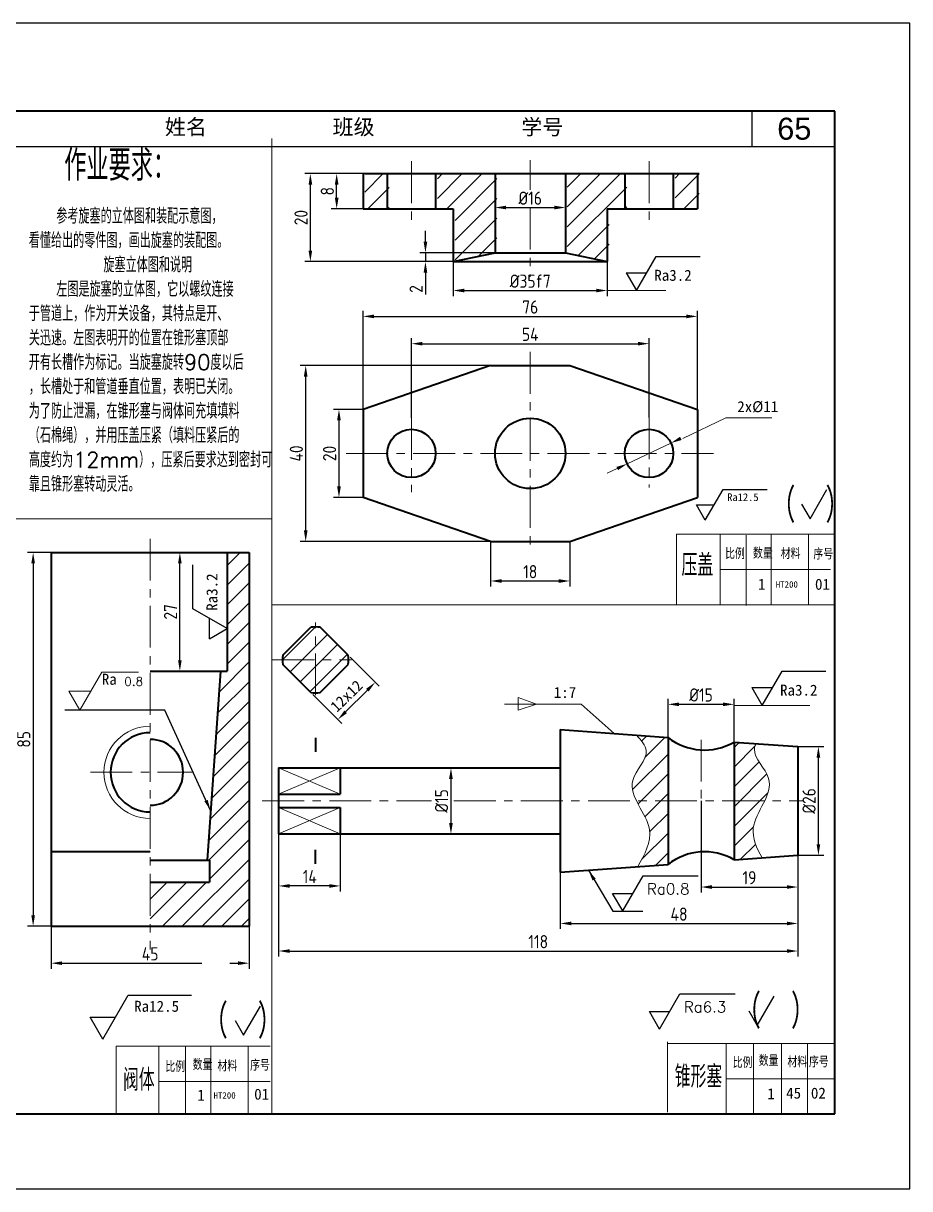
# Model space of a CAD drawing. Header units: millimetres. Extents: x 645 to 2308, y 762 to 2069.
# Drawn here: x 2107 to 2308.5, y 1804.4 to 2069.4 of the extents above; entities that cross this region are included whole.
import ezdxf

# ---------------------------------------------------------------- set-up
doc = ezdxf.new("R2010")
doc.units = ezdxf.units.MM
doc.linetypes.add('CENTER', pattern=[50.8, 31.75, -6.35, 6.35, -6.35])
for name, color, linetype, lineweight in [('cu', 250, 'Continuous', 40), ('xi', 250, 'Continuous', 15), ('点划线', 7, 'CENTER', 15), ('点化线', 7, 'CENTER', 15), ('粗实线', 7, 'Continuous', 40)]:
    doc.layers.add(name, color=color, linetype=linetype, lineweight=lineweight)
for name, color, linetype in [('尺寸标注', 250, 'Continuous'), ('文字', 7, 'Continuous'), ('细实线', 7, 'Continuous')]:
    doc.layers.add(name, color=color, linetype=linetype)
doc.styles.add('HZ', font='txt.shx', dxfattribs={"bigfont": 'gbcbig.shx'})
doc.styles.add('汉字', font='gbenor.shx', dxfattribs={"bigfont": 'gbcbig.shx'})
doc.dimstyles.new('ISO-25', dxfattribs={"dimtxt": 3, "dimasz": 2.5, "dimexe": 1.25, "dimexo": 0, "dimtad": 1, "dimdec": 0, "dimdsep": 46, "dimtxsty": '汉字', "dimcen": 2.5, "dimadec": 0, "dimazin": 0, "dimtfac": 1, "dimtdec": 0, "dimtmove": 0, "dimatfit": 3, "dimfxl": 0, "dimarcsym": 0})

# ---------------------------------------------------------------- blocks, each defined once
blk = doc.blocks.new('*D79')
at = {"layer": 'Defpoints', "color": 0, "transparency": 16777216}
for p in [(2135.84, 1949.12), (2142.59, 1949.12), (2135.84, 1922.12)]:
    blk.add_point(p, dxfattribs=at)
at = {"layer": 'xi', "color": 0, "lineweight": -2, "transparency": 16777216}
for p, q in [((2135.84, 1949.12), (2143.84, 1949.12)), ((2142.59, 1924.62), (2142.59, 1946.62)), ((2135.84, 1922.12), (2143.84, 1922.12))]:
    blk.add_line(p, q, dxfattribs=at)
at = {"layer": 'xi', "color": 0, "transparency": 16777216}
for points in [[(2142.18, 1946.62), (2143.01, 1946.62), (2142.59, 1949.12)], [(2142.18, 1924.62), (2143.01, 1924.62), (2142.59, 1922.12)]]:
    blk.add_solid(points, dxfattribs=at)
at = {"layer": 'xi', "color": 0, "transparency": 16777216, "insert": (2140.47, 1935.62), "char_height": 3, "attachment_point": 5, "rotation": 90, "style": '汉字'}
blk.add_mtext('27', dxfattribs=at)
blk = doc.blocks.new('*D81')
at = {"layer": 'Defpoints', "color": 0, "transparency": 16777216}
for p in [(2165.04, 1892.62), (2283.04, 1892.62), (2283.04, 1858.49)]:
    blk.add_point(p, dxfattribs=at)
at = {"layer": 'xi', "color": 0, "lineweight": -2, "transparency": 16777216}
for p, q in [((2165.04, 1892.62), (2165.04, 1857.24)), ((2283.04, 1892.62), (2283.04, 1857.24)), ((2167.54, 1858.49), (2280.54, 1858.49))]:
    blk.add_line(p, q, dxfattribs=at)
at = {"layer": 'xi', "color": 0, "transparency": 16777216}
for points in [[(2167.54, 1858.9), (2167.54, 1858.07), (2165.04, 1858.49)], [(2280.54, 1858.9), (2280.54, 1858.07), (2283.04, 1858.49)]]:
    blk.add_solid(points, dxfattribs=at)
at = {"layer": 'xi', "color": 0, "transparency": 16777216, "insert": (2224.04, 1860.61), "char_height": 3, "attachment_point": 5, "style": '汉字'}
blk.add_mtext('118', dxfattribs=at)
blk = doc.blocks.new('*D82')
at = {"layer": 'Defpoints', "color": 0, "transparency": 16777216}
for p in [(2165.04, 1885.12), (2179.04, 1885.12), (2165.04, 1873.29)]:
    blk.add_point(p, dxfattribs=at)
at = {"layer": 'xi', "color": 0, "lineweight": -2, "transparency": 16777216}
for p, q in [((2165.04, 1885.12), (2165.04, 1872.04)), ((2179.04, 1885.12), (2179.04, 1872.04)), ((2176.54, 1873.29), (2167.54, 1873.29))]:
    blk.add_line(p, q, dxfattribs=at)
at = {"layer": 'xi', "color": 0, "transparency": 16777216}
for points in [[(2167.54, 1873.7), (2167.54, 1872.87), (2165.04, 1873.29)], [(2176.54, 1873.7), (2176.54, 1872.87), (2179.04, 1873.29)]]:
    blk.add_solid(points, dxfattribs=at)
at = {"layer": 'xi', "color": 0, "transparency": 16777216, "insert": (2172.13, 1875.41), "char_height": 3, "attachment_point": 5, "style": '汉字'}
blk.add_mtext('14', dxfattribs=at)
blk = doc.blocks.new('*D83')
at = {"layer": 'Defpoints', "color": 0, "transparency": 16777216}
for p in [(2197.04, 1900.12), (2197.04, 1885.12), (2204.2, 1885.12)]:
    blk.add_point(p, dxfattribs=at)
at = {"layer": 'xi', "color": 0, "lineweight": -2, "transparency": 16777216}
for p, q in [((2197.04, 1900.12), (2205.45, 1900.12)), ((2204.2, 1897.62), (2204.2, 1887.62)), ((2197.04, 1885.12), (2205.45, 1885.12))]:
    blk.add_line(p, q, dxfattribs=at)
at = {"layer": 'xi', "color": 0, "transparency": 16777216}
for points in [[(2203.78, 1897.62), (2204.62, 1897.62), (2204.2, 1900.12)], [(2203.78, 1887.62), (2204.62, 1887.62), (2204.2, 1885.12)]]:
    blk.add_solid(points, dxfattribs=at)
at = {"layer": 'xi', "color": 0, "transparency": 16777216, "insert": (2202.07, 1892.62), "char_height": 3, "attachment_point": 5, "rotation": 90, "style": '汉字'}
blk.add_mtext('%%c15', dxfattribs=at)
blk = doc.blocks.new('*D67')
at = {"layer": 'Defpoints', "color": 0, "transparency": 16777216}
for p in [(2229.04, 1896.35), (2283.04, 1896.35), (2283.04, 1864.76)]:
    blk.add_point(p, dxfattribs=at)
at = {"layer": 'xi', "color": 0, "lineweight": -2, "transparency": 16777216}
for p, q in [((2229.04, 1896.35), (2229.04, 1863.51)), ((2283.04, 1896.35), (2283.04, 1863.51)), ((2231.54, 1864.76), (2280.54, 1864.76))]:
    blk.add_line(p, q, dxfattribs=at)
at = {"layer": 'xi', "color": 0, "transparency": 16777216}
for points in [[(2231.54, 1865.17), (2231.54, 1864.34), (2229.04, 1864.76)], [(2280.54, 1865.17), (2280.54, 1864.34), (2283.04, 1864.76)]]:
    blk.add_solid(points, dxfattribs=at)
at = {"layer": 'xi', "color": 0, "transparency": 16777216, "insert": (2256.04, 1866.88), "char_height": 3, "attachment_point": 5, "style": '汉字'}
blk.add_mtext('48', dxfattribs=at)
blk = doc.blocks.new('*D84')
at = {"layer": 'Defpoints', "color": 0, "transparency": 16777216}
for p in [(2184.22, 1981.63), (2178.75, 1961.63), (2184.22, 1961.63)]:
    blk.add_point(p, dxfattribs=at)
at = {"layer": 'xi', "color": 0, "lineweight": -2, "transparency": 16777216}
for p, q in [((2184.22, 1981.63), (2177.5, 1981.63)), ((2178.75, 1979.13), (2178.75, 1964.13)), ((2184.22, 1961.63), (2177.5, 1961.63))]:
    blk.add_line(p, q, dxfattribs=at)
at = {"layer": 'xi', "color": 0, "transparency": 16777216}
for points in [[(2178.33, 1979.13), (2179.17, 1979.13), (2178.75, 1981.63)], [(2178.33, 1964.13), (2179.17, 1964.13), (2178.75, 1961.63)]]:
    blk.add_solid(points, dxfattribs=at)
at = {"layer": 'xi', "color": 0, "transparency": 16777216, "insert": (2176.62, 1971.63), "char_height": 3, "attachment_point": 5, "rotation": 90, "style": '汉字'}
blk.add_mtext('20', dxfattribs=at)
blk = doc.blocks.new('*D85')
at = {"layer": 'Defpoints', "color": 0, "transparency": 16777216}
for p in [(2171.19, 1991.63), (2213.22, 1991.63), (2213.22, 1951.63)]:
    blk.add_point(p, dxfattribs=at)
at = {"layer": 'xi', "color": 0, "lineweight": -2, "transparency": 16777216}
for p, q in [((2213.22, 1991.63), (2169.94, 1991.63)), ((2171.19, 1954.13), (2171.19, 1989.13)), ((2213.22, 1951.63), (2169.94, 1951.63))]:
    blk.add_line(p, q, dxfattribs=at)
at = {"layer": 'xi', "color": 0, "transparency": 16777216}
for points in [[(2170.78, 1989.13), (2171.61, 1989.13), (2171.19, 1991.63)], [(2170.78, 1954.13), (2171.61, 1954.13), (2171.19, 1951.63)]]:
    blk.add_solid(points, dxfattribs=at)
at = {"layer": 'xi', "color": 0, "transparency": 16777216, "insert": (2169.07, 1971.63), "char_height": 3, "attachment_point": 5, "rotation": 90, "style": '汉字'}
blk.add_mtext('40', dxfattribs=at)
blk = doc.blocks.new('*D86')
at = {"layer": 'Defpoints', "color": 0, "transparency": 16777216}
for p in [(2249.22, 1996.59), (2195.22, 1979.74), (2249.22, 1979.84)]:
    blk.add_point(p, dxfattribs=at)
at = {"layer": 'xi', "color": 0, "lineweight": -2, "transparency": 16777216}
for p, q in [((2195.22, 1979.74), (2195.22, 1997.84)), ((2197.72, 1996.59), (2246.72, 1996.59)), ((2249.22, 1979.84), (2249.22, 1997.84))]:
    blk.add_line(p, q, dxfattribs=at)
at = {"layer": 'xi', "color": 0, "transparency": 16777216}
for points in [[(2197.72, 1997.01), (2197.72, 1996.18), (2195.22, 1996.59)], [(2246.72, 1997.01), (2246.72, 1996.18), (2249.22, 1996.59)]]:
    blk.add_solid(points, dxfattribs=at)
at = {"layer": 'xi', "color": 0, "transparency": 16777216, "insert": (2222.22, 1998.72), "char_height": 3, "attachment_point": 5, "style": '汉字'}
blk.add_mtext('54', dxfattribs=at)
blk = doc.blocks.new('*D87')
at = {"layer": 'Defpoints', "color": 0, "transparency": 16777216}
for p in [(2260.22, 2002.8), (2184.22, 1971.63), (2260.22, 1971.63)]:
    blk.add_point(p, dxfattribs=at)
at = {"layer": 'xi', "color": 0, "lineweight": -2, "transparency": 16777216}
for p, q in [((2184.22, 1971.63), (2184.22, 2004.05)), ((2260.22, 1971.63), (2260.22, 2004.05)), ((2186.72, 2002.8), (2257.72, 2002.8))]:
    blk.add_line(p, q, dxfattribs=at)
at = {"layer": 'xi', "color": 0, "transparency": 16777216}
for points in [[(2186.72, 2003.21), (2186.72, 2002.38), (2184.22, 2002.8)], [(2257.72, 2003.21), (2257.72, 2002.38), (2260.22, 2002.8)]]:
    blk.add_solid(points, dxfattribs=at)
at = {"layer": 'xi', "color": 0, "transparency": 16777216, "insert": (2222.22, 2004.92), "char_height": 3, "attachment_point": 5, "style": '汉字'}
blk.add_mtext('76', dxfattribs=at)
blk = doc.blocks.new('*D88')
at = {"layer": 'Defpoints', "color": 0, "transparency": 16777216}
for p in [(2204.72, 2015.26), (2239.72, 2015.26), (2239.72, 2008.68)]:
    blk.add_point(p, dxfattribs=at)
at = {"layer": 'xi', "color": 0, "lineweight": -2, "transparency": 16777216}
for p, q in [((2204.72, 2015.26), (2204.72, 2007.43)), ((2239.72, 2015.26), (2239.72, 2007.43)), ((2207.22, 2008.68), (2237.22, 2008.68))]:
    blk.add_line(p, q, dxfattribs=at)
at = {"layer": 'xi', "color": 0, "transparency": 16777216}
for points in [[(2207.22, 2009.1), (2207.22, 2008.26), (2204.72, 2008.68)], [(2237.22, 2009.1), (2237.22, 2008.26), (2239.72, 2008.68)]]:
    blk.add_solid(points, dxfattribs=at)
at = {"layer": 'xi', "color": 0, "transparency": 16777216, "insert": (2222.22, 2010.81), "char_height": 3, "attachment_point": 5, "style": '汉字'}
blk.add_mtext('%%c35f7', dxfattribs=at)
blk = doc.blocks.new('*D89')
at = {"layer": 'Defpoints', "color": 0, "transparency": 16777216}
for p in [(2214.22, 2017.26), (2198.41, 2015.26), (2214.22, 2015.26)]:
    blk.add_point(p, dxfattribs=at)
at = {"layer": 'xi', "color": 0, "lineweight": -2, "transparency": 16777216}
for p, q in [((2198.41, 2019.76), (2198.41, 2022.26)), ((2214.22, 2017.26), (2197.16, 2017.26)), ((2198.41, 2017.26), (2198.41, 2015.26)), ((2214.22, 2015.26), (2197.16, 2015.26)), ((2198.41, 2012.76), (2198.41, 2007.79))]:
    blk.add_line(p, q, dxfattribs=at)
at = {"layer": 'xi', "color": 0, "transparency": 16777216}
for points in [[(2197.99, 2019.76), (2198.82, 2019.76), (2198.41, 2017.26)], [(2197.99, 2012.76), (2198.82, 2012.76), (2198.41, 2015.26)]]:
    blk.add_solid(points, dxfattribs=at)
at = {"layer": 'xi', "color": 0, "transparency": 16777216, "insert": (2196.28, 2009.03), "char_height": 3, "attachment_point": 5, "rotation": 90, "style": '汉字'}
blk.add_mtext('2', dxfattribs=at)
blk = doc.blocks.new('*D90')
at = {"layer": 'Defpoints', "color": 0, "transparency": 16777216}
for p in [(2178.23, 2035.26), (2184.64, 2035.26), (2184.22, 2027.26)]:
    blk.add_point(p, dxfattribs=at)
at = {"layer": 'xi', "color": 0, "lineweight": -2, "transparency": 16777216}
for p, q in [((2184.64, 2035.26), (2176.98, 2035.26)), ((2178.23, 2029.76), (2178.23, 2032.76)), ((2184.22, 2027.26), (2176.98, 2027.26))]:
    blk.add_line(p, q, dxfattribs=at)
at = {"layer": 'xi', "color": 0, "transparency": 16777216}
for points in [[(2177.82, 2032.76), (2178.65, 2032.76), (2178.23, 2035.26)], [(2177.82, 2029.76), (2178.65, 2029.76), (2178.23, 2027.26)]]:
    blk.add_solid(points, dxfattribs=at)
at = {"layer": 'xi', "color": 0, "transparency": 16777216, "insert": (2176.11, 2031.26), "char_height": 3, "attachment_point": 5, "rotation": 90, "style": '汉字'}
blk.add_mtext('8', dxfattribs=at)
blk = doc.blocks.new('*D68')
at = {"layer": 'Defpoints', "color": 0, "transparency": 16777216}
for p in [(2172.25, 2035.26), (2260.22, 2035.26), (2204.72, 2015.26)]:
    blk.add_point(p, dxfattribs=at)
at = {"layer": 'xi', "color": 0, "lineweight": -2, "transparency": 16777216}
for p, q in [((2260.22, 2035.26), (2171, 2035.26)), ((2172.25, 2017.76), (2172.25, 2032.76)), ((2204.72, 2015.26), (2171, 2015.26))]:
    blk.add_line(p, q, dxfattribs=at)
at = {"layer": 'xi', "color": 0, "transparency": 16777216}
for points in [[(2171.84, 2032.76), (2172.67, 2032.76), (2172.25, 2035.26)], [(2171.84, 2017.76), (2172.67, 2017.76), (2172.25, 2015.26)]]:
    blk.add_solid(points, dxfattribs=at)
at = {"layer": 'xi', "color": 0, "transparency": 16777216, "insert": (2170.13, 2025.26), "char_height": 3, "attachment_point": 5, "rotation": 90, "style": '汉字'}
blk.add_mtext('20', dxfattribs=at)
blk = doc.blocks.new('3.2')
at = {"layer": '细实线'}
for p, q in [((0, 0), (4.49, 7.77)), ((4.49, 7.77), (14.47, 7.77)), ((-2.34, 4.05), (0, 0)), ((-2.34, 4.05), (2.34, 4.05))]:
    blk.add_line(p, q, dxfattribs=at)
at = {"layer": '细实线', "insert": (4.04, 4.71), "char_height": 2.5, "width": 12.9585, "attachment_point": 1}
blk.add_mtext('Ra3.2', dxfattribs=at)
blk = doc.blocks.new('*D91')
at = {"layer": 'Defpoints', "color": 0, "transparency": 16777216}
for p in [(2283.04, 1904.97), (2287.71, 1904.97), (2283.04, 1880.27)]:
    blk.add_point(p, dxfattribs=at)
at = {"layer": 'xi', "color": 0, "lineweight": -2, "transparency": 16777216}
for p, q in [((2283.04, 1904.97), (2288.96, 1904.97)), ((2287.71, 1882.77), (2287.71, 1902.47)), ((2283.04, 1880.27), (2288.96, 1880.27))]:
    blk.add_line(p, q, dxfattribs=at)
at = {"layer": 'xi', "color": 0, "transparency": 16777216}
for points in [[(2287.3, 1902.47), (2288.13, 1902.47), (2287.71, 1904.97)], [(2287.3, 1882.77), (2288.13, 1882.77), (2287.71, 1880.27)]]:
    blk.add_solid(points, dxfattribs=at)
at = {"layer": 'xi', "color": 0, "transparency": 16777216, "insert": (2285.59, 1892.62), "char_height": 3, "attachment_point": 5, "rotation": 90, "style": '汉字'}
blk.add_mtext('%%C26', dxfattribs=at)
blk = doc.blocks.new('粗糙度')
at = {"layer": '细实线'}
for p, q in [((0, 0), (5.77, 10)), ((5.77, 10), (20.11, 10)), ((-2.89, 5), (2.89, 5)), ((0, 0), (-2.89, 5))]:
    blk.add_line(p, q, dxfattribs=at)
blk = doc.blocks.new('12.5')
at = {"layer": '细实线'}
blk.add_blockref('粗糙度', (0, 0), dxfattribs=at)
at = {"layer": '细实线', "insert": (7.11, 8.72), "char_height": 2.5, "width": 15.7949, "attachment_point": 1}
blk.add_mtext('Ra12.5', dxfattribs=at)
blk = doc.blocks.new('*D93')
at = {"layer": 'Defpoints', "color": 0, "transparency": 16777216}
for p in [(2113.34, 1949.12), (2109.25, 1864.12), (2113.34, 1864.12)]:
    blk.add_point(p, dxfattribs=at)
at = {"layer": 'xi', "color": 0, "lineweight": -2, "transparency": 16777216}
for p, q in [((2113.34, 1949.12), (2108, 1949.12)), ((2109.25, 1946.62), (2109.25, 1866.62)), ((2113.34, 1864.12), (2108, 1864.12))]:
    blk.add_line(p, q, dxfattribs=at)
at = {"layer": 'xi', "color": 0, "transparency": 16777216}
for points in [[(2108.83, 1946.62), (2109.66, 1946.62), (2109.25, 1949.12)], [(2108.83, 1866.62), (2109.66, 1866.62), (2109.25, 1864.12)]]:
    blk.add_solid(points, dxfattribs=at)
at = {"layer": 'xi', "color": 0, "transparency": 16777216, "insert": (2107.12, 1906.62), "char_height": 3, "attachment_point": 5, "rotation": 90, "style": '汉字'}
blk.add_mtext('85', dxfattribs=at)
blk = doc.blocks.new('*D70')
at = {"layer": 'Defpoints', "color": 0, "transparency": 16777216}
for p in [(2214.22, 2035.26), (2230.22, 2035.26), (2230.22, 2027.55)]:
    blk.add_point(p, dxfattribs=at)
at = {"layer": 'xi', "color": 0, "lineweight": -2, "transparency": 16777216}
for p, q in [((2214.22, 2035.26), (2214.22, 2026.3)), ((2230.22, 2035.26), (2230.22, 2026.3)), ((2216.72, 2027.55), (2227.72, 2027.55))]:
    blk.add_line(p, q, dxfattribs=at)
at = {"layer": 'xi', "color": 0, "transparency": 16777216}
for points in [[(2216.72, 2027.97), (2216.72, 2027.14), (2214.22, 2027.55)], [(2227.72, 2027.97), (2227.72, 2027.14), (2230.22, 2027.55)]]:
    blk.add_solid(points, dxfattribs=at)
at = {"layer": 'xi', "color": 0, "transparency": 16777216, "insert": (2222.22, 2029.68), "char_height": 3, "attachment_point": 5, "style": '汉字'}
blk.add_mtext('%%c16', dxfattribs=at)
blk = doc.blocks.new('*D71')
at = {"layer": 'Defpoints', "color": 0, "transparency": 16777216}
for p in [(2253.54, 1914.58), (2253.54, 1907.08), (2268.54, 1906.01)]:
    blk.add_point(p, dxfattribs=at)
at = {"layer": 'xi', "color": 0, "lineweight": -2, "transparency": 16777216}
for p, q in [((2253.54, 1907.08), (2253.54, 1915.83)), ((2266.04, 1914.58), (2256.04, 1914.58)), ((2268.54, 1906.01), (2268.54, 1915.83))]:
    blk.add_line(p, q, dxfattribs=at)
at = {"layer": 'xi', "color": 0, "transparency": 16777216}
for points in [[(2256.04, 1915), (2256.04, 1914.17), (2253.54, 1914.58)], [(2266.04, 1915), (2266.04, 1914.17), (2268.54, 1914.58)]]:
    blk.add_solid(points, dxfattribs=at)
at = {"layer": 'xi', "color": 0, "transparency": 16777216, "insert": (2261.04, 1916.71), "char_height": 3, "attachment_point": 5, "style": '汉字'}
blk.add_mtext('%%c15', dxfattribs=at)
blk = doc.blocks.new('1')
at = {"layer": '细实线'}
for p, q in [((0, 0), (4.62, 8)), ((4.62, 8), (10.68, 8)), ((10.68, 8), (17.18, 8)), ((-2.31, 4), (2.31, 4)), ((0, 0), (-2.31, 4))]:
    blk.add_line(p, q, dxfattribs=at)
at = {"layer": '点划线', "style": 'HZ'}
blk.add_attdef('RA', (5.52, 3.76), '', height=2.5, dxfattribs=at)
blk = doc.blocks.new('*D192')
at = {"layer": 'Defpoints', "color": 0, "transparency": 16777216}
for p in [(2261.04, 1892.62), (2283.04, 1892.62), (2283.04, 1873.04)]:
    blk.add_point(p, dxfattribs=at)
at = {"layer": '点划线', "color": 0, "lineweight": -2, "transparency": 16777216}
for p, q in [((2261.04, 1892.62), (2261.04, 1871.79)), ((2283.04, 1892.62), (2283.04, 1871.79)), ((2263.54, 1873.04), (2280.54, 1873.04))]:
    blk.add_line(p, q, dxfattribs=at)
at = {"layer": '点划线', "color": 0, "transparency": 16777216}
for points in [[(2263.54, 1873.46), (2263.54, 1872.62), (2261.04, 1873.04)], [(2280.54, 1873.46), (2280.54, 1872.62), (2283.04, 1873.04)]]:
    blk.add_solid(points, dxfattribs=at)
at = {"layer": '点划线', "color": 0, "transparency": 16777216, "insert": (2272.04, 1875.16), "char_height": 3, "attachment_point": 5, "style": '汉字'}
blk.add_mtext('19', dxfattribs=at)
blk = doc.blocks.new('*D193')
at = {"layer": 'Defpoints', "color": 0, "transparency": 16777216}
for p in [(2213.22, 1951.63), (2231.22, 1951.63), (2231.22, 1942.63)]:
    blk.add_point(p, dxfattribs=at)
at = {"layer": '点划线', "color": 0, "lineweight": -2, "transparency": 16777216}
for p, q in [((2213.22, 1951.63), (2213.22, 1941.38)), ((2231.22, 1951.63), (2231.22, 1941.38)), ((2215.72, 1942.63), (2228.72, 1942.63))]:
    blk.add_line(p, q, dxfattribs=at)
at = {"layer": '点划线', "color": 0, "transparency": 16777216}
for points in [[(2215.72, 1943.04), (2215.72, 1942.21), (2213.22, 1942.63)], [(2228.72, 1943.04), (2228.72, 1942.21), (2231.22, 1942.63)]]:
    blk.add_solid(points, dxfattribs=at)
at = {"layer": '点划线', "color": 0, "transparency": 16777216, "insert": (2222.22, 1944.75), "char_height": 3, "attachment_point": 5, "style": '汉字'}
blk.add_mtext('18', dxfattribs=at)
blk = doc.blocks.new('*D279')
at = {"layer": 'Defpoints', "color": 0, "transparency": 16777216}
for p in [(2113.34, 1864.12), (2158.34, 1864.12), (2158.34, 1855.72)]:
    blk.add_point(p, dxfattribs=at)
at = {"layer": '点划线', "color": 0, "lineweight": -2, "transparency": 16777216}
for p, q in [((2113.34, 1864.12), (2113.34, 1854.47)), ((2158.34, 1864.12), (2158.34, 1854.47)), ((2115.84, 1855.72), (2155.84, 1855.72))]:
    blk.add_line(p, q, dxfattribs=at)
at = {"layer": '点划线', "color": 0, "transparency": 16777216}
for points in [[(2115.84, 1856.14), (2115.84, 1855.31), (2113.34, 1855.72)], [(2155.84, 1856.14), (2155.84, 1855.31), (2158.34, 1855.72)]]:
    blk.add_solid(points, dxfattribs=at)
at = {"layer": '点划线', "color": 0, "transparency": 16777216, "insert": (2135.84, 1857.85), "char_height": 3, "attachment_point": 5, "style": '汉字'}
blk.add_mtext('45', dxfattribs=at)

msp = doc.modelspace()

# ---------------------------------------------------------------- hatches: boundary and pattern name
at = {"layer": 'xi'}
h = msp.add_hatch(dxfattribs=at)
h.set_pattern_fill('ANSI31', color=256, style=0)
h.set_pattern_definition([(45, (977.279, 1703.774), (-2.245064, 2.245064), [])])
h.paths.add_polyline_path([(2240.1373, 2035.2578), (2230.6373, 2035.2578), (2230.6373, 2017.2578), (2240.1373, 2015.2578)])
h.paths.add_polyline_path([(2214.6373, 2035.2578), (2205.1373, 2035.2578), (2205.1373, 2015.2578), (2214.6373, 2017.2578)])
h.paths.add_polyline_path([(2190.1373, 2035.2578), (2184.6373, 2035.2578), (2184.6373, 2027.2578), (2190.1373, 2027.2578)])
h.paths.add_polyline_path([(2260.6373, 2035.2578), (2255.1373, 2035.2578), (2255.1373, 2027.2578), (2260.6373, 2027.2578)])
h.paths.add_polyline_path([(2244.1373, 2035.2578), (2240.1373, 2035.2578), (2240.1373, 2027.2578), (2244.1373, 2027.2578)])
h.paths.add_polyline_path([(2205.1373, 2035.2578), (2201.1373, 2035.2578), (2201.1373, 2027.2578), (2205.1373, 2027.2578)])
h = msp.add_hatch(dxfattribs=at)
h.set_pattern_fill('ANSI31', color=256, style=0)
h.set_pattern_definition([(45, (1126.8692, 2064.6722), (-2.245064, 2.245064), [])])
h.paths.add_polyline_path([(2158.344, 1949.1244), (2153.344, 1949.1244), (2153.344, 1922.1244), (2151.844, 1922.1244), (2148.7726, 1879.1244), (2149.344, 1879.1244), (2149.344, 1874.1244), (2135.844, 1874.1244), (2135.844, 1864.1244), (2158.344, 1864.1244)])
h = msp.add_hatch(dxfattribs=at)
h.set_pattern_fill('ANSI31', color=256, style=0)
h.set_pattern_definition([(45, (1902.8397, 1805.3088), (-2.245064, 2.245064), [])])
h.paths.add_polyline_path([(2173.408, 1932.177, 0.03548915), (2172.3474, 1932.1016), (2165.9834, 1925.7377, 0.03548915), (2165.908, 1924.677), (2173.408, 1924.677)])
h.paths.add_polyline_path([(2173.408, 1924.677), (2180.908, 1924.677, 0.03548915), (2180.8327, 1925.7377), (2174.4687, 1932.1016, 0.03548915), (2173.408, 1932.177)])
h.paths.add_polyline_path([(2173.408, 1917.177, 0.03548915), (2174.4687, 1917.2524), (2180.8327, 1923.6164, 0.03548915), (2180.908, 1924.677), (2173.408, 1924.677)])
h.paths.add_polyline_path([(2172.3474, 1917.2524, 0.03548915), (2173.408, 1917.177), (2173.408, 1924.677), (2165.908, 1924.677, 0.03548915), (2165.9834, 1923.6164)])
h = msp.add_hatch(dxfattribs=at)
h.set_pattern_fill('ANSI31', color=256, style=0)
h.set_pattern_definition([(45, (650.658, 2015.605), (-2.245064, 2.245064), [])])
edge = h.paths.add_edge_path()
edge.add_line((2253.5361, 1907.0792), (2246.3884, 1907.5894))
edge.add_spline(control_points=[(2246.3884, 1907.5894), (2247.4174, 1906.4245), (2250.2797, 1903.1843), (2244.3896, 1898.0734), (2245.6261, 1894.1866), (2246.3843, 1892.6232)], knot_values=[0, 0, 0, 0, 4.15817337, 11.56644937, 16.51925516, 16.51925516, 16.51925516, 16.51925516], degree=3, periodic=0)
edge.add_line((2246.3843, 1892.6232), (2253.5361, 1892.6232))
edge.add_line((2253.5361, 1892.6232), (2253.5361, 1907.0792))
edge = h.paths.add_edge_path()
edge.add_spline(control_points=[(2275.4879, 1892.6232), (2276.3087, 1894.3496), (2277.6794, 1898.4167), (2272.4813, 1902.6728), (2273.3385, 1905.2363), (2273.5479, 1905.6506)], knot_values=[2.72437696, 2.72437696, 2.72437696, 2.72437696, 8.11345814, 15.52173413, 16.95553054, 16.95553054, 16.95553054, 16.95553054], degree=3, periodic=0)
edge.add_line((2273.5479, 1905.6506), (2268.5361, 1906.0084))
edge.add_line((2268.5361, 1906.0084), (2268.5361, 1892.6232))
edge.add_line((2268.5361, 1892.6232), (2275.4879, 1892.6232))
edge = h.paths.add_edge_path()
edge.add_spline(control_points=[(2274.9059, 1879.6929), (2273.6393, 1881.9195), (2271.7076, 1886.1732), (2274.5068, 1890.5597), (2275.4879, 1892.6232)], knot_values=[16.95553054, 16.95553054, 16.95553054, 16.95553054, 24.07951172, 30.52130875, 30.52130875, 30.52130875, 30.52130875], degree=3, periodic=0)
edge.add_line((2275.4879, 1892.6232), (2268.5361, 1892.6232))
edge.add_line((2268.5361, 1892.6232), (2268.5361, 1879.2381))
edge.add_line((2268.5361, 1879.2381), (2274.9059, 1879.6929))
edge = h.paths.add_edge_path()
edge.add_spline(control_points=[(2246.3843, 1892.6232), (2247.4371, 1890.4522), (2250.9987, 1885.4676), (2248.214, 1880.4796), (2246.6486, 1877.6756)], knot_values=[16.51925516, 16.51925516, 16.51925516, 16.51925516, 23.39732758, 32.22815873, 32.22815873, 32.22815873, 32.22815873], degree=3, periodic=0)
edge.add_line((2246.6486, 1877.6756), (2253.5361, 1878.1673))
edge.add_line((2253.5361, 1878.1673), (2253.5361, 1892.6232))
edge.add_line((2253.5361, 1892.6232), (2246.3843, 1892.6232))

# ---------------------------------------------------------------- linework, layer by layer
at = {"layer": 'cu'}
for p, q in [((2184.2207, 2035.2578), (2184.2207, 2027.2578)), ((2184.6373, 2035.2578), (2260.6373, 2035.2578)), ((2189.7207, 2035.2578), (2189.7207, 2027.2578)), ((2200.7207, 2035.2578), (2200.7207, 2027.2578)), ((2214.2207, 2035.2578), (2214.2207, 2017.2578)), ((2230.2207, 2035.2578), (2230.2207, 2017.2578)), ((2243.7207, 2035.2578), (2243.7207, 2027.2578)), ((2254.7207, 2035.2578), (2254.7207, 2027.2578)), ((2260.2207, 2035.2578), (2260.2207, 2027.2578)), ((2184.2207, 2027.2578), (2204.7207, 2027.2578)), ((2204.7207, 2027.2578), (2204.7207, 2015.2578)), ((2239.7207, 2027.2578), (2260.2207, 2027.2578)), ((2239.7207, 2027.2578), (2239.7207, 2015.2578)), ((2204.7207, 2015.2578), (2214.2207, 2017.2578)), ((2214.2207, 2017.2578), (2230.2207, 2017.2578)), ((2230.2207, 2017.2578), (2239.7207, 2015.2578)), ((2204.7207, 2015.2578), (2239.7207, 2015.2578)), ((2213.2207, 1991.633), (2184.2207, 1981.633)), ((2213.2207, 1991.633), (2231.2207, 1991.633)), ((2231.2207, 1991.633), (2260.2207, 1981.633)), ((2184.2207, 1981.633), (2184.2207, 1961.633)), ((2260.2207, 1981.633), (2260.2207, 1961.633)), ((2213.2207, 1951.633), (2184.2207, 1961.633)), ((2231.2207, 1951.633), (2260.2207, 1961.633)), ((2213.2207, 1951.633), (2231.2207, 1951.633)), ((2113.344, 1949.1244), (2113.344, 1864.1244)), ((2113.344, 1949.1244), (2158.344, 1949.1244)), ((2153.344, 1949.1244), (2153.344, 1922.1244)), ((2158.344, 1949.1244), (2158.344, 1864.1244)), ((2165.9834, 1925.7377), (2172.3474, 1932.1016)), ((2180.8327, 1925.7377), (2174.4687, 1932.1016)), ((2135.844, 1922.1244), (2153.344, 1922.1244)), ((2151.844, 1922.1244), (2148.7726, 1879.1244)), ((2172.3474, 1917.2524), (2165.9834, 1923.6164)), ((2174.4687, 1917.2524), (2180.8327, 1923.6164)), ((2229.0361, 1908.8282), (2229.0361, 1876.4183)), ((2229.0361, 1908.8282), (2253.5361, 1907.0792)), ((2173.408, 1906.9684), (2173.408, 1903.7755)), ((2253.5361, 1907.0792), (2253.5361, 1878.1673)), ((2268.5361, 1906.0084), (2268.5361, 1879.2381)), ((2268.5361, 1906.0084), (2283.0361, 1904.9732)), ((2283.0361, 1904.9732), (2283.0361, 1880.2732)), ((2165.0361, 1900.1232), (2229.0361, 1900.1232)), ((2165.0361, 1900.1232), (2165.0361, 1885.1232)), ((2179.0361, 1900.1232), (2179.0361, 1894.1232)), ((2165.0361, 1894.1232), (2179.0361, 1894.1232)), ((2165.0361, 1891.1232), (2179.0361, 1891.1232)), ((2179.0361, 1891.1232), (2179.0361, 1885.1232)), ((2165.0361, 1885.1232), (2229.0361, 1885.1232)), ((2113.344, 1881.1244), (2135.844, 1881.1244)), ((2135.844, 1879.1244), (2149.344, 1879.1244)), ((2149.344, 1879.1244), (2149.344, 1874.1244)), ((2173.408, 1878.2781), (2173.408, 1881.471)), ((2268.5361, 1879.2381), (2283.0361, 1880.2732)), ((2229.0361, 1876.4183), (2253.5361, 1878.1673)), ((2135.844, 1874.1244), (2149.344, 1874.1244)), ((2113.344, 1864.1244), (2158.344, 1864.1244))]:
    msp.add_line(p, q, dxfattribs=at)
for centre, radius in [((2222.2207, 1971.633), 8), ((2195.2207, 1971.633), 5.5), ((2249.2207, 1971.633), 5.5)]:
    msp.add_circle(centre, radius, dxfattribs=at)
for centre, radius, start, end in [((2173.408, 1924.677), 7.5, 81.869898, 98.130102), ((2173.408, 1924.677), 7.5, 171.869898, 188.130102), ((2173.408, 1924.677), 7.5, 351.869898, 8.130102), ((2173.408, 1924.677), 7.5, 261.869898, 278.130102), ((2135.844, 1899.1244), 9, 90, 270), ((2135.844, 1899.1244), 7.5, 270, 90), ((2261.8174, 1917.4881), 13.3013, 231.494376, 300.339098), ((2261.8174, 1867.7584), 13.3013, 59.660902, 128.505624)]:
    msp.add_arc(centre, radius, start, end, dxfattribs=at)
at = {"layer": 'xi'}
for p, q in [((2163.5026, 2043.2314), (2163.5026, 1821.4441)), ((2239.7207, 2008.6816), (2253.0266, 2008.6816)), ((2266.6816, 1979.7195), (2256.8651, 1975.0622)), ((2266.6816, 1979.7195), (2277.1522, 1979.7195)), ((2244.2516, 1969.2755), (2254.1898, 1973.9906)), ((2241.9929, 1968.2039), (2239.7342, 1967.1323)), ((1966.456, 1956.7376), (2163.5026, 1956.7376)), ((2255.4393, 1937.2458), (2255.4393, 1953.2458)), ((2255.4393, 1953.2458), (2291.3957, 1953.2458)), ((2265.3795, 1937.3463), (2265.3795, 1953.3463)), ((2271.3231, 1937.0635), (2271.3231, 1953.0635)), ((2276.9837, 1937.3463), (2276.9837, 1953.3463)), ((2285.4393, 1937.2458), (2285.4393, 1953.2458)), ((2265.3795, 1945.2458), (2290.4393, 1945.2458)), ((2163.5026, 1937.2458), (2291.456, 1937.2458)), ((2181.2746, 1925.2957), (2187.8655, 1918.7048)), ((2119.893, 1913.2503), (2124.893, 1921.9106)), ((2124.893, 1921.9106), (2133.2293, 1921.9106)), ((2117.393, 1917.5805), (2122.393, 1917.5805)), ((2119.893, 1913.2503), (2117.393, 1917.5805)), ((2172.7893, 1916.8104), (2179.3803, 1910.2195)), ((2180.2641, 1912.8712), (2185.2139, 1917.8209)), ((2219.494, 1916.1629), (2219.494, 1913.2474)), ((2223.6417, 1914.6497), (2219.494, 1916.1629)), ((2233.7753, 1914.6497), (2216.4036, 1914.6497)), ((2219.494, 1913.2474), (2223.6417, 1914.6497)), ((2241.2861, 1907.9537), (2233.7753, 1914.6497)), ((2268.5361, 1914.348), (2285.7984, 1914.348)), ((2165.0361, 1900.1232), (2179.0361, 1894.1232)), ((2179.0361, 1900.1232), (2165.0361, 1894.1232)), ((2179.0361, 1891.1232), (2165.0361, 1885.1232)), ((2165.0361, 1891.1232), (2179.0361, 1885.1232)), ((2128.113, 1836.8515), (2163.113, 1836.8515)), ((2128.113, 1836.8515), (2128.113, 1821.4441)), ((2137.81, 1836.8515), (2137.81, 1821.4441)), ((2143.883, 1836.9057), (2143.883, 1821.4983)), ((2149.6598, 1836.8515), (2149.6598, 1821.4441)), ((2158.113, 1836.8515), (2158.113, 1821.4441)), ((2253.4204, 1821.8153), (2253.4204, 1837.8153)), ((2253.4204, 1837.4441), (2291.4, 1837.4441)), ((2266.7514, 1821.4441), (2266.7514, 1837.5193)), ((2272.9725, 1821.3714), (2272.9725, 1837.3714)), ((2279.3417, 1821.4441), (2279.3417, 1837.4441)), ((2285.2666, 1821.3714), (2285.2666, 1837.3714)), ((2137.81, 1828.8515), (2163.113, 1828.8515)), ((2266.7514, 1829.4441), (2291.4, 1829.4441))]:
    msp.add_line(p, q, dxfattribs=at)
msp.add_arc((2135.844, 1899.1244), 10.5, 90, 270, dxfattribs=at)
msp.add_spline([(2246.3884, 1907.5894), (2248.5725, 1904.0511), (2245.5413, 1897.2913), (2249.3393, 1886.0866), (2246.6486, 1877.6756)], degree=3, dxfattribs=at)
msp.add_open_spline([(2273.5479, 1905.6506), (2273.3385, 1905.2363), (2272.4813, 1902.6728), (2280.0323, 1896.4902), (2270.9402, 1887.863), (2273.6393, 1881.9195), (2274.9059, 1879.6929)], degree=3, knots=[2.72437696, 2.72437696, 2.72437696, 2.72437696, 4.15817337, 11.56644937, 23.39732758, 30.52130875, 30.52130875, 30.52130875, 30.52130875], dxfattribs=at)
for points in [[(2256.2698, 1975.4386), (2256.627, 1974.6858), (2254.1898, 1973.9906)], [(2241.8143, 1968.5803), (2242.1715, 1967.8274), (2244.2516, 1969.2755)], [(2184.9193, 1918.1155), (2185.5085, 1917.5263), (2186.9817, 1919.5887)], [(2179.9695, 1913.1658), (2180.5588, 1912.5765), (2178.4964, 1911.1034)]]:
    msp.add_solid(points, dxfattribs=at)
at = {"layer": '点化线', "ltscale": 0.3}
for p, q in [((2195.2207, 2038.0776), (2195.2207, 2024.3514)), ((2222.2207, 2038.3052), (2222.2207, 2031.5494)), ((2249.2207, 2038.0776), (2249.2207, 2023.0498)), ((2222.2207, 2027.5542), (2222.2207, 2011.8066)), ((2222.2207, 1994.7448), (2222.2207, 1949.8827)), ((2195.2207, 1979.7354), (2195.2207, 1962.8318)), ((2249.2207, 1979.8391), (2249.2207, 1963.8689)), ((2180.4141, 1971.633), (2263.8428, 1971.633)), ((2135.844, 1952.2382), (2135.844, 1858.8593)), ((2173.408, 1916.6455), (2173.408, 1933.1732)), ((2163.6475, 1924.677), (2181.6135, 1924.677)), ((2261.0361, 1906.5438), (2261.0361, 1878.7027)), ((2122.2661, 1899.1244), (2145.6884, 1899.1244)), ((2161.3288, 1892.6232), (2199.7879, 1892.6232)), ((2204.8711, 1892.6232), (2284.2716, 1892.6232))]:
    msp.add_line(p, q, dxfattribs=at)
at = {"layer": '粗实线', "color": 7}
for p, q in [((2291.456, 2049.4441), (1966.456, 2049.4441)), ((1966.456, 1821.4441), (2291.456, 1821.4441))]:
    msp.add_line(p, q, dxfattribs=at)
at = {"layer": '粗实线'}
msp.add_line((2291.456, 1821.4441), (2291.456, 2049.4441), dxfattribs=at)
at = {"layer": '细实线', "color": 7}
for p, q in [((2308.456, 2069.4441), (1936.456, 2069.4441)), ((2308.456, 1804.4441), (2308.456, 2069.4441)), ((2272.5741, 2049.4441), (2272.5741, 2041.4441)), ((1966.456, 2041.4441), (2291.456, 2041.4441)), ((1936.456, 1804.4441), (2308.456, 1804.4441))]:
    msp.add_line(p, q, dxfattribs=at)
at = {"layer": '细实线'}
for p, q in [((2285.8116, 1956.7293), (2289.6616, 1963.3977)), ((2283.8866, 1960.0635), (2285.8116, 1956.7293)), ((2273.8098, 1841.5588), (2277.6598, 1848.2272)), ((2157.0702, 1839.3185), (2160.9202, 1845.9869)), ((2271.8848, 1844.893), (2273.8098, 1841.5588)), ((2155.1452, 1842.6527), (2157.0702, 1839.3185))]:
    msp.add_line(p, q, dxfattribs=at)

# ---------------------------------------------------------------- block references
at = {"layer": 'xi'}
for name, p in [('3.2', (2246.3736, 2008.6816)), ('3.2', (2274.9572, 1914.348)), ('12.5', (2125.1003, 1838.4526))]:
    msp.add_blockref(name, p, dxfattribs=at)
at = {"layer": 'xi', "xscale": 0.7000000000000002, "yscale": 0.7000000000000002, "zscale": 0.7000000000000002}
msp.add_blockref('12.5', (2262.0082, 1956.4591), dxfattribs=at)
at = {"layer": 'xi', "rotation": 90}
msp.add_blockref('3.2', (2153.344, 1931.8054), dxfattribs=at)
at = {"layer": '点划线'}
for p, values in [((2243.2353, 1867.5936), {'RA': 'Ra0.8'}), ((2251.6181, 1840.7552), {'RA': 'Ra6.3'})]:
    msp.add_blockref('1', p, dxfattribs=at).add_auto_attribs(values)

# ---------------------------------------------------------------- texts
at = {"layer": 'xi', "style": 'HZ'}
for s, height, p in [('作业要求：', 7, (2116.3109, 2033.6372)), ('  参考旋塞的立体图和装配示意图，', 3.5, (2108.2633, 2023.8683)), ('看懂给出的零件图，画出旋塞的装配图。', 3.5, (2108.2633, 2018.3267)), ('     旋塞立体图和说明', 3.5, (2108.2633, 2012.785)), ('  左图是旋塞的立体图，它以螺纹连接', 3.5, (2108.2633, 2007.2433)), ('于管道上，作为开关设备，其特点是开、', 3.5, (2108.2633, 2001.7017)), ('关迅速。左图表明开的位置在锥形塞顶部', 3.5, (2108.2633, 1996.16)), ('开有长槽作为标记。当旋塞旋转90度以后', 3.5, (2108.2633, 1990.6183)), ('，长槽处于和管道垂直位置，表明已关闭。', 3.5, (2108.2633, 1985.0767)), ('为了防止泄漏，在锥形塞与阀体间充填填料', 3.5, (2108.2633, 1979.535)), ('（石棉绳），并用压盖压紧（填料压紧后的', 3.5, (2108.2633, 1973.9933)), ('高度约为12mm），压紧后要求达到密封可', 3.5, (2108.2633, 1968.4517)), ('靠且锥形塞转动灵活。              ', 3.5, (2108.2633, 1962.91)), ('数量', 2.5, (2272.8326, 1947.7024)), ('压盖', 5, (2256.6055, 1943.7441)), ('比例', 2.5, (2266.5116, 1947.6082)), ('材料', 2.5, (2279.1536, 1947.6082)), (' 序号', 2.5, (2284.3425, 1947.5139)), ('数量', 2.5, (2145.5124, 1831.4215)), ('材料', 2.5, (2151.141, 1831.1256)), (' 序号', 2.5, (2156.3253, 1831.2735)), ('比例', 2.5, (2268.2326, 1831.8868)), ('数量', 2.5, (2274.1574, 1832.3307)), ('材料', 2.5, (2280.6748, 1832.0348)), (' 序号', 2.5, (2283.341, 1832.0348)), ('阀体', 5, (2129.6633, 1826.6865)), ('比例', 2.5, (2139.2912, 1830.9776)), ('锥形塞', 5, (2255.0497, 1827.4478))]:
    msp.add_text(s, height=height, dxfattribs=at).set_placement(p)
at = {"layer": 'xi'}
for s, height, p in [('2x%%C11', 2.5, (2269.2707, 1981.0219)), ('1', 2.5, (2273.9647, 1940.634)), ('HT200', 1.47857, (2278.0215, 1941.1052)), ('01', 2.5, (2286.9371, 1940.6411)), ('Ra', 2.5, (2124.8577, 1919.0378)), ('1:7', 2.5, (2227.5632, 1916.0408)), ('1', 2.5, (2146.5492, 1824.467)), ('HT200', 1.47857, (2150.2523, 1824.9109)), ('01', 2.5, (2159.4879, 1824.6865)), ('1', 2.5, (2276.083, 1824.7843)), ('45', 2.5, (2280.3786, 1824.9323)), ('02', 2.5, (2286.0072, 1824.9323))]:
    msp.add_text(s, height=height, dxfattribs=at).set_placement(p)
msp.add_text('12x12', height=2.5, rotation=44.208452, dxfattribs=at).set_placement((2178.2902, 1912.622))
at = {"layer": '尺寸标注', "color": 7, "insert": (2282.2338, 2045.4441), "char_height": 5, "width": 10, "attachment_point": 5}
msp.add_mtext('{\\fArial|b0|i0|c0|p34;65}', dxfattribs=at)
at = {"layer": '文字', "color": 7, "insert": (2134.4307, 2045.6716), "char_height": 3.5, "width": 313.5, "attachment_point": 4}
msp.add_mtext('{\\fSimSun|b0|i0|c134|p2;  姓名            班级              学号}', dxfattribs=at)
at = {"layer": '细实线', "attachment_point": 1, "style": 'HZ'}
for s, insert, char_height, width in [('（ ）', (2276.9294, 1963.6585), 7.7, 45.025481), ('0.8', (2129.9556, 1920.7904), 2, 5.885661), ('（ ）', (2147.9249, 1846.3728), 7.7, 45.025481), ('（ ）', (2269.0815, 1848.6131), 7.7, 45.025481)]:
    msp.add_mtext(s, dxfattribs=dict(at, insert=insert, char_height=char_height, width=width))

# ---------------------------------------------------------------- dimensions: what is measured, and where the dimension line sits
at = {"layer": 'xi'}
for base, p1, p2, picture, middle in [((2172.2549, 2035.2578), (2204.7207, 2015.2578), (2260.2207, 2035.2578), '*D68', (2170.1299, 2025.2578)), ((2178.2323, 2035.2578), (2184.2207, 2027.2578), (2184.6373, 2035.2578), '*D90', (2176.1073, 2031.2578)), ((2198.4079, 2015.2578), (2214.2207, 2017.2578), (2214.2207, 2015.2578), '*D89', (2196.2829, 2009.0259)), ((2171.1948, 1991.633), (2213.2207, 1951.633), (2213.2207, 1991.633), '*D85', (2169.0698, 1971.633)), ((2178.7492, 1961.633), (2184.2207, 1981.633), (2184.2207, 1961.633), '*D84', (2176.6242, 1971.633)), ((2109.2466, 1864.1244), (2113.344, 1949.1244), (2113.344, 1864.1244), '*D93', (2107.1216, 1906.6244)), ((2142.5941, 1949.1244), (2135.844, 1922.1244), (2135.844, 1949.1244), '*D79', (2140.4691, 1935.6244))]:
    dim = msp.add_linear_dim(base=base, p1=p1, p2=p2, angle=90, dimstyle='ISO-25', dxfattribs=at)
    dim.commit()
    dim.dimension.update_dxf_attribs({"geometry": picture, "text_midpoint": middle})
for base, p1, p2, text, picture, middle in [((2230.2207, 2027.5542), (2214.2207, 2035.2578), (2230.2207, 2035.2578), '%%c16', '*D70', (2222.2207, 2029.6792)), ((2253.5361, 1914.5818), (2268.5361, 1906.0084), (2253.5361, 1907.0792), '%%c15', '*D71', (2261.0361, 1916.7068)), ((2283.0361, 1864.7575), (2229.0361, 1896.3489), (2283.0361, 1896.3489), '48', '*D67', (2256.0361, 1866.8825))]:
    dim = msp.add_linear_dim(base=base, p1=p1, p2=p2, text=text, dimstyle='ISO-25', dxfattribs=at)
    dim.commit()
    dim.dimension.update_dxf_attribs({"geometry": picture, "text_midpoint": middle})
dim = msp.add_linear_dim(base=(2239.7207, 2008.6816), p1=(2204.7207, 2015.2578), p2=(2239.7207, 2015.2578), text='%%c35f7', dimstyle='ISO-25', dxfattribs=at)
dim.commit()
dim.dimension.update_dxf_attribs({"geometry": '*D88', "text_midpoint": (2222.2207, 2008.6816), "dimtype": 160})
for base, p1, p2, picture, middle in [((2260.2207, 2002.798), (2184.2207, 1971.633), (2260.2207, 1971.633), '*D87', (2222.2207, 2002.798)), ((2249.2207, 1996.5923), (2195.2207, 1979.7354), (2249.2207, 1979.8391), '*D86', (2222.2207, 1996.5923)), ((2283.0361, 1858.4864), (2165.0361, 1892.6232), (2283.0361, 1892.6232), '*D81', (2224.0361, 1858.4864)), ((2165.0361, 1873.2881), (2179.0361, 1885.1232), (2165.0361, 1885.1232), '*D82', (2172.1339, 1873.2881))]:
    dim = msp.add_linear_dim(base=base, p1=p1, p2=p2, dimstyle='ISO-25', dxfattribs=at)
    dim.commit()
    dim.dimension.update_dxf_attribs({"geometry": picture, "text_midpoint": middle, "dimtype": 160})
dim = msp.add_linear_dim(base=(2287.7124, 1904.9732), p1=(2283.0361, 1880.2732), p2=(2283.0361, 1904.9732), angle=90, text='%%C26', dimstyle='ISO-25', dxfattribs=at)
dim.commit()
dim.dimension.update_dxf_attribs({"geometry": '*D91', "text_midpoint": (2287.7124, 1892.6232), "dimtype": 160})
dim = msp.add_linear_dim(base=(2204.1993, 1885.1232), p1=(2197.0361, 1900.1232), p2=(2197.0361, 1885.1232), angle=90, text='%%c15', dimstyle='ISO-25', dxfattribs=at)
dim.commit()
dim.dimension.update_dxf_attribs({"geometry": '*D83', "text_midpoint": (2202.0743, 1892.6232)})
at = {"layer": '点划线'}
for base, p1, p2, picture, middle in [((2231.2207, 1942.6265), (2213.2207, 1951.633), (2231.2207, 1951.633), '*D193', (2222.2207, 1944.7515)), ((2158.344, 1855.7231), (2113.344, 1864.1244), (2158.344, 1864.1244), '*D279', (2135.844, 1857.8481))]:
    dim = msp.add_linear_dim(base=base, p1=p1, p2=p2, dimstyle='ISO-25', override={"dimarcsym": 2}, dxfattribs=at)
    dim.commit()
    dim.dimension.update_dxf_attribs({"geometry": picture, "text_midpoint": middle})
dim = msp.add_linear_dim(base=(2283.0361, 1873.0393), p1=(2261.0361, 1892.6232), p2=(2283.0361, 1892.6232), text='19', dimstyle='ISO-25', override={"dimarcsym": 2}, dxfattribs=at)
dim.commit()
dim.dimension.update_dxf_attribs({"geometry": '*D192', "text_midpoint": (2272.0361, 1875.1643)})

# ---------------------------------------------------------------- leaders
at = {"layer": 'xi'}
for points in [[(2149.5797, 1890.4242), (2139.1485, 1913.2503), (2116.4315, 1913.2503)], [(2235.4546, 1876.8765), (2241.0297, 1867.5282), (2247.8045, 1867.5282)]]:
    msp.add_leader(points, dimstyle='ISO-25', override={"dimgap": 0.625, "dimtad": 0}, dxfattribs=at)

doc.saveas('drawing.dxf')
